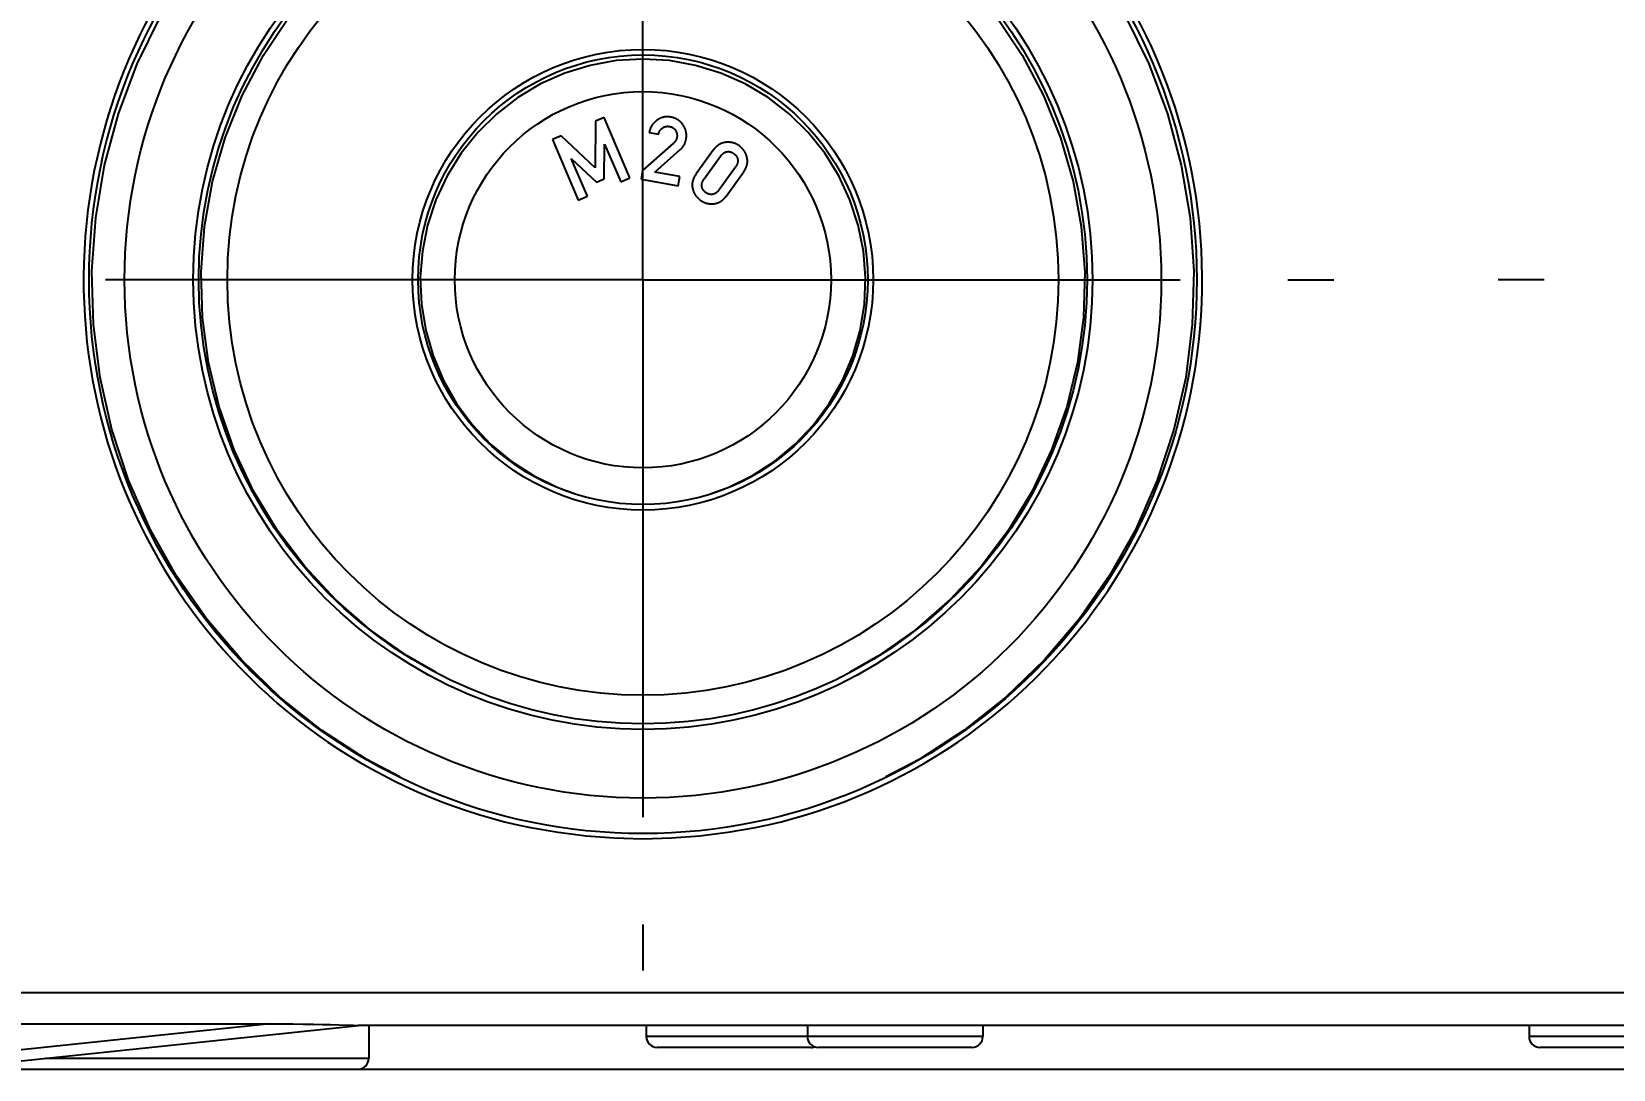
# Model space of a CAD drawing. Header units: millimetres. Extents: x 0 to 594, y 0 to 420.
# Drawn here: x 166.69 to 202.75, y 284.22 to 307.87 of the extents above; entities that cross this region are included whole.
import ezdxf

# ---------------------------------------------------------------- set-up
doc = ezdxf.new("R2010")
doc.units = ezdxf.units.MM
doc.header["$LTSCALE"] = 32.67
doc.linetypes.add('CENTER', pattern=[0.6, 0.375, -0.075, 0.075, -0.075])
doc.layers.get('0').update_dxf_attribs({"linetype": 'CONTINUOUS'})
for name, color, linetype in [('KASTEN_ABOX_250-5201_DXF_AXIS', 7, 'CONTINUOUS'), ('KASTEN_ABOX_DXF_CONTINUOUS_LINE', 7, 'CONTINUOUS'), ('M-490-925-01-6274_DXF_DIMENSION', 7, 'CONTINUOUS')]:
    doc.layers.add(name, color=color, linetype=linetype)
doc.styles.get("Standard").update_dxf_attribs({"font": 'txt', "width": 0.7})
doc.dimstyles.new('DIMSTYLE_2', dxfattribs={"dimtxt": 2.5, "dimasz": 3.5, "dimexe": 1.5, "dimexo": 0, "dimtad": 1, "dimdec": 3, "dimlfac": 2, "dimdsep": 46, "dimtxsty": 'Standard', "dimblk": '_FILLED', "dimblk1": '_FILLED', "dimblk2": '_FILLED', "dimcen": 0.09, "dimclrt": 5, "dimadec": 3, "dimazin": 2, "dimtp": 0.3, "dimtm": 0.3, "dimtfac": 1, "dimtdec": 3, "dimtofl": 0, "dimtmove": 0, "dimatfit": 3, "dimldrblk": '_FILLED', "dimfxl": 1, "dimtolj": 1, "dimarcsym": 0})
doc.dimstyles.new('DIMSTYLE_5', dxfattribs={"dimtxt": 2.5, "dimasz": 3.5, "dimexe": 1.5, "dimexo": 0, "dimtad": 1, "dimdec": 1, "dimlfac": 2, "dimdsep": 46, "dimtxsty": 'Standard', "dimblk": '_FILLED', "dimblk1": '_FILLED', "dimblk2": '_FILLED', "dimcen": 0.09, "dimclrt": 5, "dimadec": 3, "dimazin": 2, "dimtp": 0.3, "dimtm": 0.3, "dimtfac": 1, "dimtdec": 1, "dimtofl": 0, "dimtmove": 0, "dimatfit": 3, "dimldrblk": '_FILLED', "dimfxl": 1, "dimtolj": 1, "dimarcsym": 0})

# ---------------------------------------------------------------- blocks, each defined once
blk = doc.blocks.new('_FILLED')
at = {"color": 0, "linetype": 'ByBlock'}
blk.add_solid([(0, 0), (-1, 0.125), (-1, -0.125)], dxfattribs=at)
blk = doc.blocks.new('*D22')
at = {"layer": 'M-490-925-01-6274_DXF_DIMENSION', "color": 2, "linetype": 'Continuous', "transparency": 16777216}
for p, q in [((213.019, 339.568), (126.868, 339.568)), ((128.368, 339.568), (128.368, 311.893)), ((128.368, 284.218), (128.368, 311.893)), ((267.124, 284.218), (126.868, 284.218))]:
    blk.add_line(p, q, dxfattribs=at)
at = {"layer": 'M-490-925-01-6274_DXF_DIMENSION', "color": 2, "linetype": 'Continuous', "transparency": 16777216, "xscale": 3.5, "yscale": 3.5, "zscale": 3.5}
for p, rotation in [((128.368, 339.568), 90), ((128.368, 284.218), 270)]:
    blk.add_blockref('_FILLED', p, dxfattribs=dict(at, rotation=rotation))
at = {"layer": 'M-490-925-01-6274_DXF_DIMENSION', "color": 5, "linetype": 'Continuous', "transparency": 16777216, "insert": (125.243, 311.893), "char_height": 2.5, "width": 12.32143, "attachment_point": 2, "rotation": 90, "line_spacing_factor": 0.9}
blk.add_mtext('110.7', dxfattribs=at)
blk = doc.blocks.new('*D23')
at = {"layer": 'M-490-925-01-6274_DXF_DIMENSION', "color": 2, "linetype": 'Continuous', "transparency": 16777216}
for p, q in [((219.025, 341.563), (121.868, 341.563)), ((123.368, 341.563), (123.368, 312.89)), ((123.368, 284.218), (123.368, 312.89)), ((267.124, 284.218), (121.868, 284.218))]:
    blk.add_line(p, q, dxfattribs=at)
at = {"layer": 'M-490-925-01-6274_DXF_DIMENSION', "color": 2, "linetype": 'Continuous', "transparency": 16777216, "xscale": 3.5, "yscale": 3.5, "zscale": 3.5}
for p, rotation in [((123.368, 341.563), 90), ((123.368, 284.218), 270)]:
    blk.add_blockref('_FILLED', p, dxfattribs=dict(at, rotation=rotation))
at = {"layer": 'M-490-925-01-6274_DXF_DIMENSION', "color": 5, "linetype": 'Continuous', "transparency": 16777216, "insert": (120.243, 312.89), "char_height": 2.5, "width": 12.32143, "attachment_point": 2, "rotation": 90, "line_spacing_factor": 0.9}
blk.add_mtext('114.7', dxfattribs=at)

msp = doc.modelspace()

# ---------------------------------------------------------------- linework, layer by layer
at = {"layer": 'KASTEN_ABOX_250-5201_DXF_AXIS', "color": 7, "linetype": 'CENTER'}
for p, q in [((180.62414, 302.21786), (180.62414, 317.96786)), ((180.62414, 302.21786), (164.87414, 302.21786)), ((180.62414, 302.21786), (180.62414, 286.46786)), ((180.62414, 302.21786), (196.37414, 302.21786)), ((215.87414, 302.21786), (200.12414, 302.21786))]:
    msp.add_line(p, q, dxfattribs=at)
at = {"layer": 'KASTEN_ABOX_DXF_CONTINUOUS_LINE', "color": 2, "linetype": 'Continuous'}
for p, q in [((179.54038, 305.83082), (179.53815, 304.76673)), ((179.73806, 305.91543), (179.54038, 305.83082)), ((180.32791, 304.5374), (179.73806, 305.91543)), ((178.7582, 305.49602), (178.56053, 305.4114)), ((178.56053, 305.4114), (179.15039, 304.03337)), ((179.53815, 304.76673), (178.7582, 305.49602)), ((180.76714, 305.57136), (180.97904, 305.53491)), ((179.74243, 304.51956), (179.74711, 305.30604)), ((179.74711, 305.30604), (180.11889, 304.44793)), ((181.32206, 305.33041), (180.61822, 304.70547)), ((180.89914, 304.66968), (181.4772, 305.18409)), ((179.35941, 304.12284), (178.99141, 304.98257)), ((178.99141, 304.98257), (179.5684, 304.44507)), ((180.61822, 304.70547), (180.58404, 304.50674)), ((182.01984, 304.51467), (182.39266, 305.03184)), ((182.73555, 304.78618), (182.36243, 304.26858)), ((179.5684, 304.44507), (179.74243, 304.51956)), ((180.11889, 304.44793), (180.32791, 304.5374)), ((180.58404, 304.50674), (181.42661, 304.36184)), ((181.46288, 304.57273), (180.89914, 304.66968)), ((181.42661, 304.36184), (181.46288, 304.57273)), ((179.15039, 304.03337), (179.35941, 304.12284))]:
    msp.add_line(p, q, dxfattribs=at)
at = {"layer": 'KASTEN_ABOX_DXF_CONTINUOUS_LINE', "color": 9, "linetype": 'Continuous'}
for p, q in [((215.46237, 285.96131), (156.87414, 285.96131)), ((172.11625, 285.25669), (164.61104, 284.46786)), ((184.37414, 284.96786), (180.69914, 284.96786)), ((188.37414, 284.96786), (184.37414, 284.96786)), ((204.82414, 284.96786), (200.82414, 284.96786)), ((174.37414, 284.46786), (167.00273, 284.46786))]:
    msp.add_line(p, q, dxfattribs=at)
at = {"layer": 'KASTEN_ABOX_DXF_CONTINUOUS_LINE', "color": 7, "linetype": 'Continuous'}
for p, q in [((157.37414, 285.25669), (172.38528, 285.25614)), ((164.62414, 284.21786), (174.13851, 285.21786)), ((172.38528, 285.25614), (172.64284, 285.2545)), ((172.64284, 285.2545), (172.88599, 285.25184)), ((172.88599, 285.25184), (173.11186, 285.24829)), ((173.11186, 285.24829), (173.31771, 285.24407)), ((173.31771, 285.24407), (173.50082, 285.23946)), ((173.50082, 285.23946), (173.69447, 285.23366)), ((173.69447, 285.23366), (173.87872, 285.22724)), ((174.0954, 285.21898), (174.12501, 285.21801)), ((174.12501, 285.21801), (174.13584, 285.21786)), ((257.61245, 285.21786), (174.13584, 285.21786)), ((174.37414, 285.21786), (174.37414, 284.46786)), ((180.69914, 285.21786), (180.69914, 284.96786)), ((184.37414, 285.21786), (184.37414, 284.96786)), ((188.37414, 285.21786), (188.37414, 284.96786)), ((200.82414, 285.21786), (200.82414, 284.96786)), ((184.44914, 284.71786), (180.94914, 284.71786)), ((188.12414, 284.71786), (184.62414, 284.71786)), ((204.57414, 284.71786), (201.07414, 284.71786)), ((174.12414, 284.21786), (165.62414, 284.21786))]:
    msp.add_line(p, q, dxfattribs=at)
for points in [[(175.08592, 290.88977), (174.31339, 291.29177), (173.29973, 291.94926), (172.34771, 292.70595), (171.47173, 293.55063), (170.6827, 294.47659), (169.98626, 295.47406), (169.39029, 296.53464), (168.89895, 297.64758), (168.51836, 298.80309), (168.25052, 299.98982), (168.09956, 301.19701), (168.06525, 302.41313), (168.14958, 303.6268), (168.3501, 304.82676), (168.66656, 306.00148), (169.0944, 307.14037), (169.63115, 308.23216)], [(175.90727, 293.2745), (175.2515, 293.64385), (174.40889, 294.23867), (173.62602, 294.92139), (172.9161, 295.68058), (172.28929, 296.50934), (171.75045, 297.39784), (171.30676, 298.33748), (170.96142, 299.31756), (170.71971, 300.32821), (170.58255, 301.35827), (170.55308, 302.39701), (170.62992, 303.43333), (170.81395, 304.45607), (171.10154, 305.45465), (171.49125, 306.41797), (171.97737, 307.33641), (172.55623, 308.19942)], [(188.69206, 308.1994), (189.27092, 307.3364), (189.75704, 306.41796), (190.14675, 305.45464), (190.43434, 304.45606), (190.61836, 303.43333), (190.6952, 302.39701), (190.66573, 301.35827), (190.52857, 300.32821), (190.28686, 299.31757), (189.94153, 298.33749), (189.49784, 297.39785), (188.959, 296.50936), (188.33219, 295.68059), (187.62228, 294.9214), (186.8394, 294.23868), (185.99679, 293.64386), (185.34102, 293.27451)], [(191.61714, 308.23214), (192.15389, 307.14036), (192.58173, 306.00147), (192.89818, 304.82675), (193.0987, 303.6268), (193.18303, 302.41313), (193.14873, 301.19702), (192.99777, 299.98983), (192.72993, 298.8031), (192.34934, 297.64759), (191.858, 296.53466), (191.26203, 295.47408), (190.5656, 294.4766), (189.77657, 293.55065), (188.90059, 292.70597), (187.94857, 291.94928), (186.93491, 291.29178), (186.16236, 290.88977)], [(180.62414, 307.24922), (180.01522, 307.21218), (179.42335, 307.10513), (178.84451, 306.92657), (178.29075, 306.68102), (177.77058, 306.37058), (177.29062, 306.00098), (176.85866, 305.57628), (176.47976, 305.10361), (176.16054, 304.58875), (175.90423, 304.03985), (175.71587, 303.46408), (175.59669, 302.87011), (175.5499, 302.26612), (175.57464, 301.66082), (175.67207, 301.06291), (175.8393, 300.48066), (176.07542, 299.92279), (176.37565, 299.39665), (176.73703, 298.91049), (177.1532, 298.47032), (177.61967, 298.08371), (178.12779, 297.75428), (178.66616, 297.48895), (179.10575, 297.33264)], [(182.14253, 297.33264), (182.58211, 297.48894), (183.12048, 297.75427), (183.6286, 298.0837), (184.09507, 298.47031), (184.51124, 298.91048), (184.87263, 299.39664), (185.17286, 299.92278), (185.40898, 300.48066), (185.57621, 301.06291), (185.67365, 301.66082), (185.69838, 302.26612), (185.65159, 302.87012), (185.53241, 303.46409), (185.34405, 304.03987), (185.08774, 304.58877), (184.76851, 305.10363), (184.38961, 305.57629), (183.95764, 306.001), (183.47769, 306.37059), (182.95752, 306.68103), (182.40376, 306.92658), (181.82492, 307.10513), (181.23305, 307.21218), (180.62414, 307.24922)], [(180.62414, 289.46786), (179.97132, 289.48487), (179.327, 289.53368), (178.69119, 289.61428), (178.06389, 289.72667)], [(183.18439, 289.72667), (182.55709, 289.61428), (181.92128, 289.53368), (181.27696, 289.48487), (180.62414, 289.46786)], [(173.87872, 285.22724), (173.99808, 285.22268), (174.01911, 285.22187), (174.0954, 285.21898)]]:
    msp.add_lwpolyline(points, dxfattribs=at)
at = {"layer": 'KASTEN_ABOX_DXF_CONTINUOUS_LINE', "color": 2, "linetype": 'Continuous'}
for points in [[(180.94178, 305.85241), (180.93579, 305.84805), (180.92682, 305.84126), (180.91811, 305.83434), (180.90967, 305.82729), (180.90149, 305.82012), (180.89355, 305.81282), (180.88587, 305.80539), (180.87843, 305.79783), (180.87123, 305.79014), (180.86426, 305.78232), (180.85753, 305.77436), (180.85103, 305.76627), (180.84476, 305.75804), (180.83871, 305.74966), (180.83288, 305.74115), (180.82728, 305.73248), (180.82189, 305.72367), (180.81672, 305.7147), (180.81176, 305.70559), (180.80703, 305.69631), (180.80251, 305.68688), (180.7982, 305.67728), (180.79412, 305.66752), (180.79024, 305.65758), (180.78659, 305.64747), (180.78314, 305.63717), (180.77992, 305.62669), (180.77692, 305.61603), (180.77414, 305.60516), (180.77158, 305.5941), (180.76924, 305.58283), (180.76714, 305.57136)], [(181.25202, 305.92641), (181.24144, 305.9281), (181.23094, 305.92952), (181.22053, 305.93067), (181.21019, 305.93156), (181.19993, 305.93219), (181.18974, 305.93256), (181.17962, 305.93266), (181.16956, 305.93252), (181.15957, 305.93212), (181.14964, 305.93146), (181.13976, 305.93056), (181.12993, 305.9294), (181.12015, 305.92799), (181.11042, 305.92632), (181.10073, 305.92441), (181.09108, 305.92224), (181.08148, 305.91981), (181.07191, 305.91714), (181.06237, 305.9142), (181.05287, 305.91101), (181.04339, 305.90755), (181.03394, 305.90383), (181.02451, 305.89985), (181.0151, 305.89559), (181.0057, 305.89106), (180.99633, 305.88625), (180.98696, 305.88116), (180.97761, 305.87579), (180.96827, 305.87012), (180.95893, 305.86416), (180.9496, 305.85789), (180.94178, 305.85241)], [(181.53779, 305.74886), (181.53126, 305.758), (181.52459, 305.76687), (181.51778, 305.77548), (181.51082, 305.78385), (181.50373, 305.79196), (181.49649, 305.79983), (181.48911, 305.80746), (181.48158, 305.81486), (181.47391, 305.82202), (181.4661, 305.82896), (181.45813, 305.83566), (181.45, 305.84215), (181.44173, 305.84842), (181.43753, 305.85147), (181.4333, 305.85446), (181.4247, 305.86029), (181.41595, 305.8659), (181.40704, 305.8713), (181.39796, 305.87649), (181.3887, 305.88146), (181.37928, 305.88622), (181.36967, 305.89076), (181.35988, 305.8951), (181.34991, 305.89922), (181.33974, 305.90313), (181.32938, 305.90683), (181.31882, 305.91031), (181.30805, 305.91358), (181.29707, 305.91663), (181.28587, 305.91946), (181.27446, 305.92206), (181.26282, 305.92444), (181.25202, 305.92641)], [(180.97904, 305.53491), (180.98057, 305.54112), (180.98228, 305.54747), (180.98408, 305.55367), (180.98598, 305.55973), (180.98799, 305.56566), (180.99009, 305.57145), (180.99229, 305.5771), (180.99459, 305.58263), (180.99699, 305.58804), (180.99948, 305.59332), (181.00206, 305.59848), (181.00474, 305.60352), (181.00751, 305.60845), (181.01038, 305.61326), (181.01334, 305.61796), (181.01639, 305.62256), (181.01954, 305.62704), (181.02278, 305.63142), (181.02612, 305.6357), (181.02782, 305.6378), (181.02955, 305.63987), (181.03308, 305.64395), (181.0367, 305.64792), (181.04042, 305.6518), (181.04424, 305.65558), (181.04816, 305.65926), (181.05218, 305.66284), (181.0563, 305.66634), (181.06052, 305.66973), (181.06485, 305.67304), (181.06929, 305.67625), (181.07383, 305.67938)], [(181.07383, 305.67938), (181.07842, 305.68237), (181.08304, 305.68522), (181.08768, 305.68794), (181.09234, 305.69053), (181.09703, 305.69298), (181.10174, 305.69529), (181.10648, 305.69748), (181.11125, 305.69954), (181.11604, 305.70147), (181.12086, 305.70327), (181.12572, 305.70494), (181.1306, 305.70649), (181.13306, 305.70722), (181.13552, 305.70791), (181.14047, 305.70921), (181.14546, 305.71038), (181.15048, 305.71143), (181.15553, 305.71235), (181.16063, 305.71315), (181.16576, 305.71382), (181.17094, 305.71437), (181.17615, 305.71479), (181.18141, 305.71509), (181.18671, 305.71525), (181.19206, 305.71529), (181.19746, 305.7152), (181.2029, 305.71498), (181.2084, 305.71463), (181.21395, 305.71414), (181.21955, 305.71352), (181.22521, 305.71276), (181.23092, 305.71186), (181.2318, 305.71171)], [(181.2318, 305.71171), (181.23674, 305.71081), (181.24243, 305.70966), (181.24799, 305.70839), (181.25343, 305.70702), (181.25874, 305.70555), (181.26393, 305.70398), (181.269, 305.7023), (181.27395, 305.70053), (181.2788, 305.69865), (181.28353, 305.69668), (181.28815, 305.69461), (181.29268, 305.69244), (181.2971, 305.69018), (181.30141, 305.68782), (181.30564, 305.68536), (181.30976, 305.6828), (181.3138, 305.68015), (181.31774, 305.6774), (181.32159, 305.67455), (181.32535, 305.6716), (181.32903, 305.66855), (181.33262, 305.6654), (181.33613, 305.66215), (181.33955, 305.6588), (181.34289, 305.65534), (181.34615, 305.65177), (181.34933, 305.64809), (181.35242, 305.64431), (181.35544, 305.64041), (181.35838, 305.6364), (181.36124, 305.63227), (181.36402, 305.62802), (181.36672, 305.62365), (181.36934, 305.61916)], [(181.36934, 305.61916), (181.37086, 305.61644), (181.37378, 305.61103), (181.37655, 305.60565), (181.37916, 305.6003), (181.38163, 305.59498), (181.38394, 305.58968), (181.38611, 305.58441), (181.38814, 305.57916), (181.39003, 305.57393), (181.39177, 305.56872), (181.39339, 305.56354), (181.39486, 305.55837), (181.3962, 305.55322), (181.39741, 305.54808), (181.39849, 305.54296), (181.39944, 305.53784), (181.40026, 305.53274), (181.40096, 305.52765), (181.40153, 305.52257), (181.40197, 305.51749), (181.40228, 305.51242), (181.40248, 305.50735), (181.40254, 305.50229), (181.40248, 305.49722), (181.4023, 305.49216), (181.40199, 305.48709), (181.40156, 305.48202), (181.401, 305.47695), (181.40032, 305.47187), (181.39951, 305.46678)], [(181.39951, 305.46678), (181.39893, 305.46357), (181.39828, 305.46033), (181.39757, 305.45704), (181.39679, 305.4537), (181.39595, 305.45032), (181.39503, 305.44688), (181.39404, 305.4434), (181.39298, 305.43988), (181.39185, 305.43629), (181.39064, 305.43266), (181.38935, 305.42897), (181.38798, 305.42523), (181.38654, 305.42143), (181.38501, 305.41758), (181.38339, 305.41366), (181.38169, 305.40968), (181.37991, 305.40564), (181.37803, 305.40154), (181.37719, 305.39973)], [(181.4772, 305.18409), (181.48441, 305.19059), (181.49142, 305.1972), (181.49822, 305.20393), (181.50481, 305.21076), (181.5112, 305.2177), (181.5174, 305.22476), (181.52341, 305.23194), (181.52922, 305.23923), (181.53485, 305.24664), (181.54029, 305.25417), (181.54554, 305.26183), (181.55061, 305.26961), (181.5555, 305.27752), (181.5602, 305.28556), (181.56473, 305.29373), (181.56908, 305.30204), (181.57325, 305.31049), (181.57723, 305.31908), (181.58105, 305.32782), (181.58468, 305.3367), (181.58814, 305.34574), (181.59141, 305.35494), (181.59451, 305.3643), (181.59743, 305.37382), (181.60017, 305.38351), (181.60272, 305.39338), (181.60509, 305.40342), (181.60728, 305.41365), (181.60927, 305.42406), (181.61005, 305.42848)], [(181.61005, 305.42848), (181.61185, 305.4397), (181.61336, 305.45081), (181.6146, 305.46182), (181.61556, 305.47273), (181.61626, 305.48355), (181.61668, 305.49427), (181.61684, 305.50491), (181.61673, 305.51547), (181.61636, 305.52594), (181.61574, 305.53635), (181.61485, 305.54668), (181.6137, 305.55694), (181.6123, 305.56715), (181.61064, 305.57729), (181.60872, 305.58737), (181.60654, 305.5974), (181.6041, 305.60738), (181.60141, 305.61731), (181.59845, 305.62719), (181.59523, 305.63703), (181.59175, 305.64683), (181.58799, 305.65659), (181.58397, 305.66632), (181.57967, 305.67603), (181.5751, 305.6857), (181.57025, 305.69535), (181.56511, 305.70498), (181.55968, 305.71459), (181.55396, 305.72418), (181.54793, 305.73375), (181.54161, 305.74332), (181.53779, 305.74886)], [(181.37719, 305.39973), (181.37575, 305.39678), (181.37424, 305.39381), (181.37264, 305.39085), (181.37095, 305.38787), (181.36917, 305.38488), (181.36729, 305.38187), (181.36533, 305.37885), (181.36326, 305.37582), (181.36109, 305.37276), (181.35882, 305.36969), (181.35644, 305.36659), (181.35395, 305.36346), (181.35134, 305.36031), (181.34862, 305.35713), (181.34578, 305.35392), (181.3428, 305.35068), (181.3397, 305.3474), (181.33646, 305.34408), (181.33308, 305.34073), (181.32956, 305.33733), (181.32589, 305.33389), (181.32206, 305.33041)], [(182.51711, 305.3505), (182.50699, 305.34944), (182.49699, 305.34812), (182.4871, 305.34654), (182.47732, 305.3447), (182.46765, 305.34259), (182.45808, 305.34023), (182.4486, 305.33761), (182.43922, 305.33473), (182.42992, 305.33159), (182.42071, 305.32819), (182.41159, 305.32452), (182.40255, 305.3206), (182.39358, 305.3164), (182.38469, 305.31193), (182.37587, 305.30719), (182.36711, 305.30218), (182.35842, 305.29688), (182.3498, 305.2913), (182.34123, 305.28543), (182.33272, 305.27926), (182.32427, 305.27279), (182.31587, 305.26602), (182.30752, 305.25893), (182.29922, 305.25152), (182.29097, 305.24379), (182.28277, 305.23572), (182.27461, 305.22731), (182.2665, 305.21856), (182.25844, 305.20944), (182.25042, 305.19996), (182.24245, 305.19011), (182.23452, 305.17987), (182.22664, 305.16923), (181.8379, 304.62998)], [(182.39288, 305.03215), (182.39738, 305.03826), (182.40188, 305.04414), (182.40638, 305.04978), (182.41088, 305.0552), (182.41538, 305.0604), (182.41988, 305.06539), (182.42438, 305.07018), (182.42889, 305.07476), (182.43341, 305.07916), (182.43793, 305.08336), (182.44246, 305.08738), (182.44701, 305.09123), (182.45156, 305.0949), (182.45613, 305.0984), (182.46072, 305.10174), (182.46533, 305.10491), (182.46995, 305.10793), (182.4746, 305.11079), (182.47927, 305.11351), (182.48396, 305.11607), (182.48869, 305.11849), (182.49345, 305.12076), (182.49824, 305.1229), (182.50306, 305.12489), (182.50793, 305.12675), (182.51283, 305.12847), (182.5153, 305.12927), (182.51778, 305.13005), (182.52277, 305.1315), (182.52782, 305.13281), (182.53291, 305.13399), (182.53805, 305.13503)], [(182.82364, 305.26904), (182.81461, 305.27539), (182.80552, 305.28148), (182.79638, 305.2873), (182.78718, 305.29286), (182.77791, 305.29816), (182.76859, 305.3032), (182.7592, 305.30799), (182.74975, 305.31253), (182.74022, 305.31682), (182.73063, 305.32087), (182.72096, 305.32467), (182.71122, 305.32822), (182.7014, 305.33154), (182.6915, 305.33461), (182.68152, 305.33745), (182.67145, 305.34004), (182.6613, 305.34239), (182.65106, 305.3445), (182.64072, 305.34638), (182.63028, 305.34801), (182.61975, 305.3494), (182.60911, 305.35054), (182.59836, 305.35145), (182.5875, 305.3521), (182.57653, 305.35251), (182.56544, 305.35267), (182.55423, 305.35257), (182.54289, 305.35222), (182.53143, 305.35161), (182.51983, 305.35074), (182.51711, 305.3505)], [(182.53805, 305.13503), (182.54308, 305.13592), (182.54809, 305.13666), (182.55308, 305.13727), (182.55806, 305.13775), (182.56303, 305.13809), (182.56799, 305.1383), (182.57294, 305.13837), (182.57788, 305.13832), (182.58282, 305.13813), (182.58775, 305.13781), (182.59268, 305.13735), (182.5976, 305.13677), (182.60252, 305.13605), (182.60744, 305.13519), (182.61235, 305.1342), (182.61727, 305.13308), (182.62219, 305.13182), (182.62712, 305.13042), (182.63204, 305.12888), (182.63698, 305.1272), (182.64192, 305.12538), (182.64686, 305.12341), (182.65182, 305.1213), (182.65678, 305.11904), (182.66176, 305.11663), (182.66674, 305.11407), (182.67174, 305.11135), (182.67675, 305.10847), (182.68177, 305.10543), (182.68681, 305.10223), (182.69185, 305.09886), (182.69692, 305.09532)], [(182.69692, 305.09532), (182.69873, 305.09402), (182.70358, 305.09041), (182.70827, 305.08677), (182.71279, 305.08309), (182.71716, 305.07937), (182.72138, 305.07561), (182.72545, 305.07181), (182.72937, 305.06797), (182.73315, 305.06409), (182.73678, 305.06016), (182.74028, 305.0562), (182.74364, 305.05219), (182.74687, 305.04815), (182.74996, 305.04405), (182.75293, 305.03992), (182.75577, 305.03573), (182.75848, 305.0315), (182.76107, 305.02722), (182.76354, 305.02289), (182.76588, 305.01852), (182.76701, 305.01631), (182.76811, 305.01408), (182.77021, 305.0096), (182.7722, 305.00506), (182.77407, 305.00047), (182.77582, 304.99581), (182.77745, 304.9911), (182.77896, 304.98633), (182.78036, 304.98149), (182.78164, 304.97659), (182.7828, 304.97162), (182.78384, 304.96658), (182.78477, 304.96147), (182.78557, 304.95629)], [(182.99698, 305.00457), (182.99629, 305.00749), (182.99345, 305.01874), (182.99041, 305.02979), (182.98716, 305.04063), (182.98371, 305.05128), (182.98006, 305.06174), (182.9762, 305.072), (182.97215, 305.08209), (182.9679, 305.09198), (182.96346, 305.10171), (182.95882, 305.11125), (182.95398, 305.12062), (182.94895, 305.12983), (182.94372, 305.13886), (182.93829, 305.14774), (182.93267, 305.15645), (182.92685, 305.16501), (182.92083, 305.17341), (182.9146, 305.18165), (182.91142, 305.18572), (182.90818, 305.18974), (182.90155, 305.19769), (182.89472, 305.20548), (182.88768, 305.21312), (182.88044, 305.22061), (182.87298, 305.22796), (182.86531, 305.23517), (182.85742, 305.24223), (182.84932, 305.24914), (182.84099, 305.25592), (182.83243, 305.26255), (182.82364, 305.26904)], [(182.78557, 304.95629), (182.78625, 304.95103), (182.78678, 304.94577), (182.78717, 304.94053), (182.78741, 304.93528), (182.78751, 304.93004), (182.78751, 304.92741), (182.78747, 304.92479), (182.78729, 304.91954), (182.78696, 304.91428), (182.78648, 304.90902), (182.78587, 304.90374), (182.7851, 304.89846), (182.78419, 304.89315), (182.78313, 304.88783), (182.78192, 304.88249), (182.78056, 304.87712), (182.77904, 304.87173), (182.77737, 304.86631), (182.77553, 304.86086), (182.77354, 304.85538), (182.77138, 304.84986), (182.76905, 304.84431), (182.76654, 304.83871), (182.76386, 304.83308), (182.761, 304.8274), (182.75796, 304.82167), (182.75472, 304.81589), (182.7513, 304.81006), (182.74767, 304.80418), (182.74384, 304.79824), (182.7398, 304.79224), (182.73555, 304.78618)], [(182.91683, 304.66994), (182.92441, 304.68072), (182.93161, 304.69142), (182.93844, 304.70206), (182.9449, 304.71264), (182.951, 304.72315), (182.95675, 304.7336), (182.96216, 304.744), (182.96723, 304.75434), (182.97197, 304.76463), (182.97639, 304.77487), (182.98048, 304.78506), (182.98427, 304.79522), (182.98775, 304.80533), (182.99092, 304.81541), (182.99379, 304.82545), (182.99637, 304.83546), (182.99866, 304.84545), (183.00066, 304.85542), (183.00238, 304.86537), (183.00381, 304.8753), (183.00496, 304.88522), (183.00583, 304.89513), (183.00642, 304.90504), (183.00673, 304.91495), (183.00677, 304.92486), (183.00653, 304.93477), (183.00601, 304.94469), (183.00521, 304.95462), (183.00413, 304.96457), (183.00277, 304.97453), (183.00113, 304.98452), (182.9992, 304.99453), (182.99698, 305.00457)], [(181.8379, 304.62998), (181.83025, 304.61909), (181.82298, 304.60827), (181.81609, 304.59753), (181.80957, 304.58686), (181.80341, 304.57625), (181.79761, 304.56571), (181.79216, 304.55524), (181.78704, 304.54483), (181.78226, 304.53448), (181.77781, 304.52419), (181.77368, 304.51395), (181.76986, 304.50376), (181.76636, 304.49362), (181.76316, 304.48353), (181.76027, 304.47349), (181.75767, 304.46348), (181.75537, 304.45351), (181.75335, 304.44357), (181.75163, 304.43366), (181.75019, 304.42378), (181.74903, 304.41393), (181.74815, 304.40409), (181.74755, 304.39427), (181.74723, 304.38447), (181.74719, 304.37467), (181.74742, 304.36489), (181.74794, 304.3551), (181.74873, 304.34532), (181.7498, 304.33554), (181.75114, 304.32576), (181.75277, 304.31597), (181.75469, 304.30617), (181.75688, 304.29636)], [(181.96736, 304.3438), (181.96671, 304.34886), (181.96644, 304.3514), (181.9662, 304.35394), (181.96584, 304.35902), (181.96563, 304.36412), (181.96555, 304.36922), (181.96563, 304.37435), (181.96584, 304.37948), (181.9662, 304.38464), (181.96671, 304.38982), (181.96736, 304.39503), (181.96816, 304.40026), (181.96912, 304.40553), (181.97022, 304.41083), (181.97148, 304.41616), (181.9729, 304.42153), (181.97447, 304.42694), (181.97621, 304.43239), (181.97812, 304.43789), (181.98019, 304.44344), (181.98244, 304.44904), (181.98486, 304.45469), (181.98747, 304.46039), (181.99026, 304.46616), (181.99324, 304.47198), (181.99642, 304.47787), (181.99979, 304.48383), (182.00337, 304.48985), (182.00716, 304.49594), (182.01116, 304.50211), (182.01539, 304.50835), (182.01984, 304.51467)], [(182.05718, 304.2058), (182.0565, 304.2063), (182.05142, 304.21005), (182.04653, 304.21384), (182.04181, 304.21766), (182.03725, 304.22151), (182.03286, 304.22539), (182.02863, 304.2293), (182.02456, 304.23324), (182.02065, 304.23721), (182.01688, 304.24122), (182.01327, 304.24525), (182.0098, 304.24932), (182.00647, 304.25342), (182.00329, 304.25755), (182.00024, 304.26172), (181.99733, 304.26592), (181.99456, 304.27016), (181.99191, 304.27443), (181.9894, 304.27874), (181.98702, 304.28309), (181.98476, 304.28748), (181.98263, 304.29191), (181.98063, 304.29639), (181.97875, 304.30091), (181.97699, 304.30547), (181.97536, 304.31008), (181.97385, 304.31474), (181.97246, 304.31945), (181.97119, 304.32421), (181.97005, 304.32902), (181.96903, 304.33389), (181.96813, 304.33881), (181.96736, 304.3438)], [(182.23717, 303.95013), (182.24721, 303.95115), (182.25715, 303.95243), (182.26699, 303.95398), (182.27673, 303.95579), (182.28639, 303.95786), (182.29595, 303.9602), (182.30543, 303.96279), (182.31483, 303.96566), (182.32414, 303.96878), (182.33338, 303.97217), (182.34254, 303.97583), (182.35162, 303.97975), (182.36063, 303.98394), (182.36957, 303.9884), (182.37844, 303.99314), (182.38725, 303.99816), (182.39599, 304.00346), (182.40467, 304.00904), (182.41329, 304.01491), (182.42185, 304.02108), (182.43035, 304.02755), (182.4388, 304.03432), (182.44718, 304.04139), (182.45551, 304.04879), (182.46379, 304.0565), (182.47201, 304.06454), (182.48017, 304.07291), (182.48827, 304.08162), (182.49632, 304.09068), (182.50432, 304.10009), (182.51225, 304.10985), (182.52013, 304.11999), (182.52794, 304.1305), (182.91647, 304.66945)], [(181.75688, 304.29636), (181.75739, 304.29424), (181.76024, 304.28304), (181.7633, 304.27205), (181.76656, 304.26125), (181.77002, 304.25066), (181.77369, 304.24025), (181.77755, 304.23003), (181.78162, 304.22), (181.78588, 304.21014), (181.79035, 304.20046), (181.79501, 304.19095), (181.79987, 304.18161), (181.80493, 304.17243), (181.8102, 304.16341), (181.81566, 304.15454), (181.82133, 304.14583), (181.8272, 304.13727), (181.83328, 304.12886), (181.83956, 304.1206), (181.84605, 304.11248), (181.85275, 304.1045), (181.85967, 304.09667), (181.8668, 304.08897), (181.87415, 304.08141), (181.88172, 304.07399), (181.88952, 304.0667), (181.89755, 304.05954), (181.90581, 304.05251), (181.91431, 304.04562), (181.92305, 304.03885), (181.93204, 304.03221)], [(181.93204, 304.03221), (181.94109, 304.02584), (181.9502, 304.01974), (181.95936, 304.01391), (181.96857, 304.00834), (181.97785, 304.00302), (181.98718, 303.99796), (181.99658, 303.99316), (182.00603, 303.9886), (182.01556, 303.9843), (182.02515, 303.98024), (182.03482, 303.97642), (182.04456, 303.97285), (182.05437, 303.96952), (182.06426, 303.96643), (182.07423, 303.96358), (182.08429, 303.96097), (182.09442, 303.9586), (182.10465, 303.95647), (182.11496, 303.95458), (182.12537, 303.95293), (182.13588, 303.95152), (182.14648, 303.95035), (182.15719, 303.94943), (182.16801, 303.94875), (182.17893, 303.94832), (182.18997, 303.94814), (182.20112, 303.94822), (182.2124, 303.94854), (182.2238, 303.94913), (182.23532, 303.94997), (182.23717, 303.95013)], [(182.21559, 304.16517), (182.21045, 304.16433), (182.20534, 304.16363), (182.20026, 304.16307), (182.19521, 304.16264), (182.19018, 304.16235), (182.18518, 304.16218), (182.18021, 304.16215), (182.17525, 304.16225), (182.1703, 304.16248), (182.16538, 304.16284), (182.16046, 304.16334), (182.15556, 304.16396), (182.15067, 304.16471), (182.14579, 304.1656), (182.14091, 304.16662), (182.13603, 304.16777), (182.13116, 304.16906), (182.12629, 304.17048), (182.12141, 304.17205), (182.11653, 304.17375), (182.11164, 304.17559), (182.10675, 304.17758), (182.10184, 304.17971), (182.09692, 304.18199), (182.09199, 304.18443), (182.08704, 304.18702), (182.08207, 304.18976), (182.07709, 304.19267), (182.07208, 304.19575), (182.06705, 304.19899), (182.06199, 304.2024), (182.05718, 304.2058)], [(182.36243, 304.26858), (182.36107, 304.26671), (182.35659, 304.26069), (182.35211, 304.2549), (182.34761, 304.24932), (182.3431, 304.24396), (182.33859, 304.2388), (182.33406, 304.23385), (182.32952, 304.22909), (182.32497, 304.22453), (182.32041, 304.22016), (182.31584, 304.21597), (182.31126, 304.21196), (182.30667, 304.20813), (182.30206, 304.20448), (182.29744, 304.20099), (182.2928, 304.19767), (182.28815, 304.19451), (182.28348, 304.19152), (182.27879, 304.18868), (182.27408, 304.18599), (182.26936, 304.18346), (182.26461, 304.18108), (182.25984, 304.17885), (182.25504, 304.17676), (182.25022, 304.17482), (182.24537, 304.17302), (182.24049, 304.17136), (182.23558, 304.16984), (182.23063, 304.16846), (182.22815, 304.16783), (182.22565, 304.16723), (182.22064, 304.16613), (182.21559, 304.16517)]]:
    msp.add_lwpolyline(points, dxfattribs=at)
at = {"layer": 'KASTEN_ABOX_DXF_CONTINUOUS_LINE', "color": 7, "linetype": 'Continuous'}
for radius in [12.625, 11.81558, 10.25, 10.125, 9.47252, 5.25, 5.125, 4.2885]:
    msp.add_circle((180.62414, 302.21786), radius, dxfattribs=at)
for centre, radius, start, end in [((180.62414, 302.21786), 12.75, 281.583187, 258.416815), ((180.94914, 284.96786), 0.25, 180, 270), ((184.62414, 284.96786), 0.25, 180, 270), ((188.12414, 284.96786), 0.25, 270, 360), ((201.07414, 284.96786), 0.25, 180, 270), ((184.44914, 284.96786), 0.25, 270, 290.671058), ((174.12414, 284.46786), 0.25, 270, 360)]:
    msp.add_arc(centre, radius, start, end, dxfattribs=at)

# ---------------------------------------------------------------- dimensions: what is measured, and where the dimension line sits
at = {"layer": 'M-490-925-01-6274_DXF_DIMENSION', "color": 2, "linetype": 'Continuous'}
for base, p2, dimstyle, picture, middle in [((123.36844, 341.56274), (219.02464, 341.56274), 'DIMSTYLE_5', '*D23', (123.36844, 312.53316)), ((128.36844, 339.56786), (213.01915, 339.56786), 'DIMSTYLE_2', '*D22', (128.36844, 311.53571))]:
    dim = msp.add_linear_dim(base=base, p1=(267.12414, 284.21786), p2=p2, angle=90, dimstyle=dimstyle, dxfattribs=at)
    dim.commit()
    dim.dimension.update_dxf_attribs({"geometry": picture, "text_midpoint": middle, "dimtype": 160})

doc.saveas('drawing.dxf')
